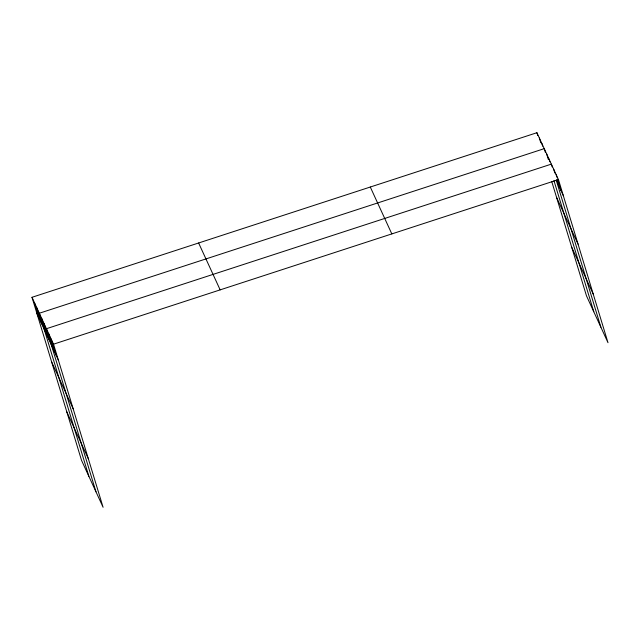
<?xml version="1.0" encoding="UTF-8"?>
<svg xmlns="http://www.w3.org/2000/svg" width="640" height="640" viewBox="0 0 640 640"><rect width="100%" height="100%" fill="white"/><g stroke="black" fill="none" stroke-linecap="round" stroke-linejoin="round"><path stroke-width="0.96" d="M32 297.296L53.528 344.184L103.088 507.28L81.552 460.4L32 297.296L536.912 132.72L558.448 179.6L608 342.704L586.472 295.816L551.712 181.432M53.528 344.184L558.448 179.6M563.32 195.648L556.216 180.176L600.896 327.232M556.536 197.296L578.064 244.176M571.728 247.288L593.256 294.176M370.296 187.032L391.824 233.912M198.624 242.984L220.152 289.872M36.88 313.344L58.408 360.232M51.624 361.872L73.152 408.76M66.808 411.872L88.344 458.76M556.08 174.44L556.936 177.272M557.512 179.16L560.952 190.496M553.712 169.288L554.856 173.064M556.864 179.672L558.584 185.336M552.2 166.96L551.344 164.128L46.424 328.712L95.976 491.816M548.976 158.968L549.832 161.8M546.608 153.816L548.328 159.48M545.384 152.432L544.232 148.656L39.32 313.24L88.872 476.344M553.936 180.568L593.792 311.76M541.792 143.344L542.656 146.176M539.352 138.032L540.792 142.752M536.912 132.72L537.776 135.552M51.16 339.024L56.04 355.072M48.792 333.864L53.672 349.92M44.056 323.552L48.936 339.6M41.688 318.392L46.568 334.448M36.88 307.928L41.76 323.976M34.44 302.608L39.32 318.664"/></g></svg>
